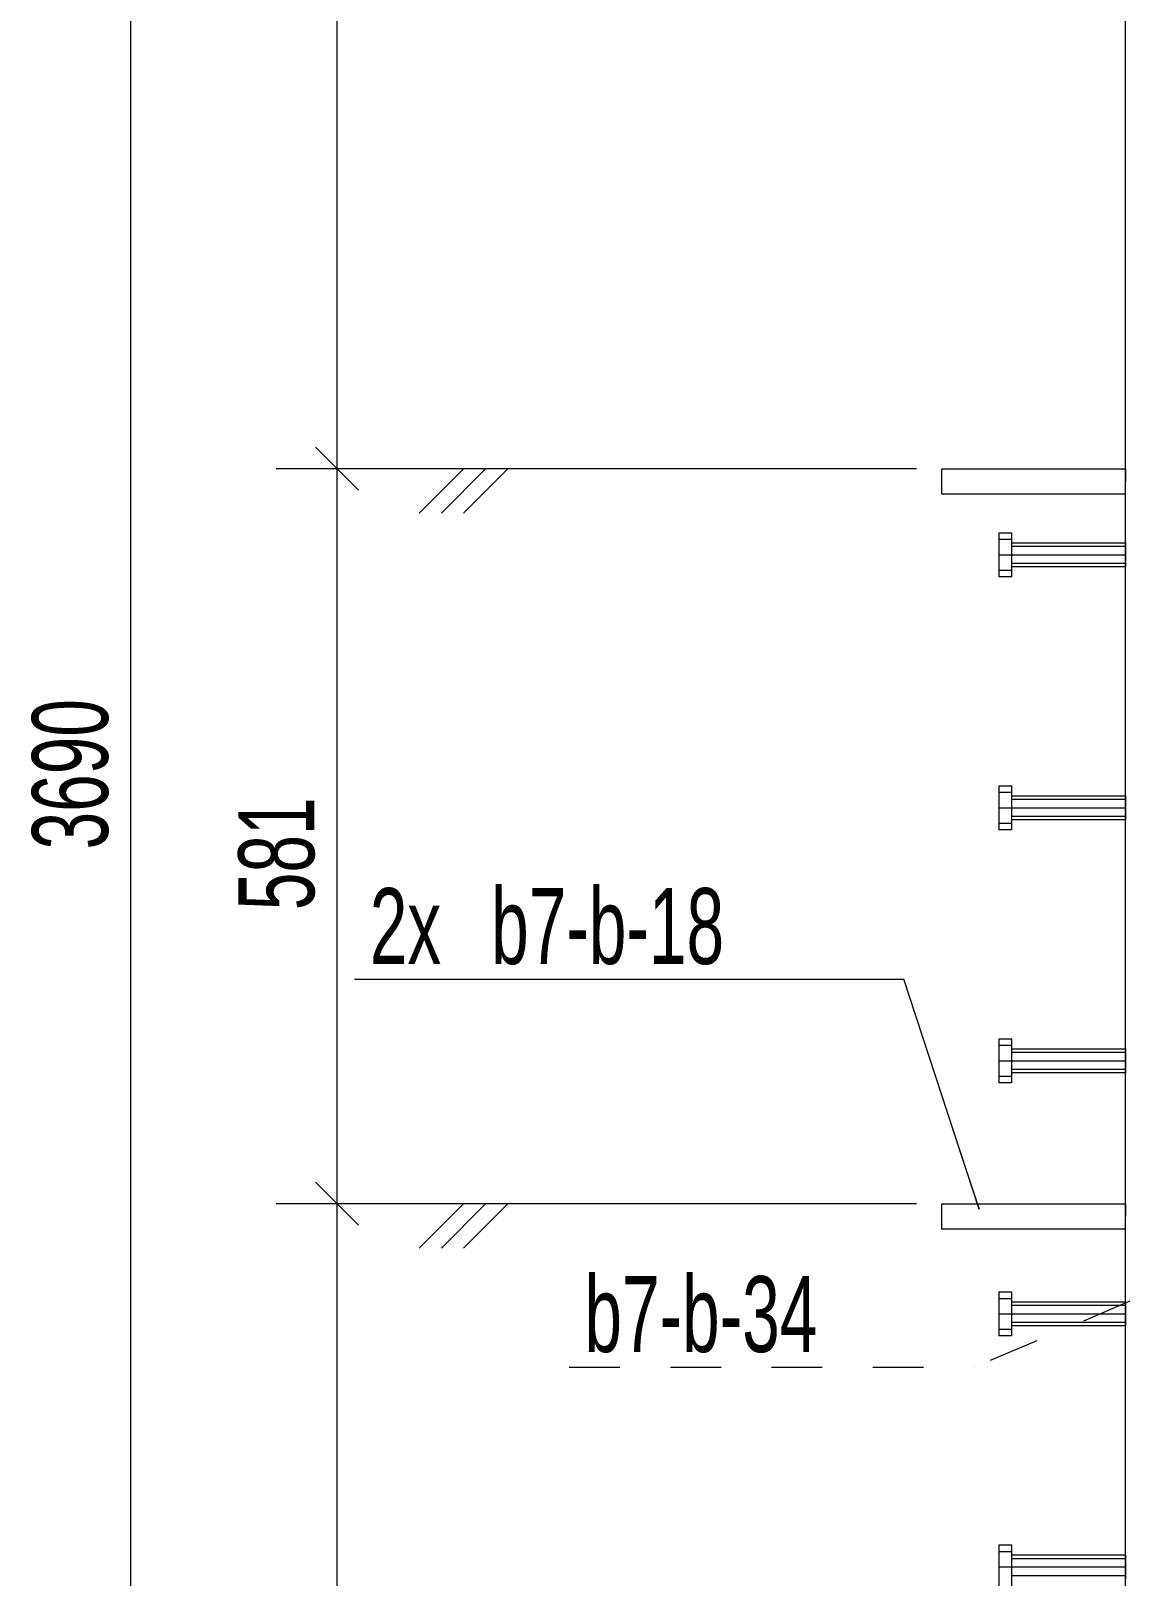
# Model space of a CAD drawing. Header units: millimetres. Extents: x 5 to 599, y 5 to 425.
# Drawn here: x 201.8 to 245.7, y 176.3 to 237.4 of the extents above; entities that cross this region are included whole.
import ezdxf

# ---------------------------------------------------------------- set-up
doc = ezdxf.new("R2010")
doc.units = ezdxf.units.MM
for name, pattern in [('XKITLINE00', [0]), ('XKITLINE02', [4, 2, -2]), ('XKITLINE04', [3, 0.5, -0.5, 0.5, -0.5, 0.5, -0.5])]:
    doc.linetypes.add(name, pattern=pattern)
for name, color, linetype, lineweight in [('Bolt', 7, 'Continuous', 0), ('Part', 2, 'Continuous', 0), ('PartMark', 3, 'Continuous', 0), ('Z-DIMENSIONS', 1, 'Continuous', 0)]:
    doc.layers.add(name, color=color, linetype=linetype, lineweight=lineweight)
doc.styles.add('romsim', font='ARIAL.TTF')

# ---------------------------------------------------------------- blocks, each defined once
blk = doc.blocks.new('*A87')
at = {"layer": 'Bolt', "color": 2, "linetype": 'XKITLINE00', "lineweight": 0}
for p, q in [((240.036848940132, 217.515266667764), (240.036848940132, 215.7834391472962)), ((240.036848940132, 217.515266667764), (240.536848940132, 217.515266667764)), ((240.536848940132, 217.515266667764), (240.536848940132, 215.7834391472962)), ((240.036848940132, 217.2616463993142), (240.536848940132, 217.2616463993142)), ((240.536848940132, 217.1243529075301), (245.036848940132, 217.1243529075301)), ((240.536848940132, 216.9852286285937), (245.036848940132, 216.9852286285937)), ((240.036848940132, 216.6493529075301), (245.036848940132, 216.6493529075301)), ((240.536848940132, 216.3134771864665), (245.036848940132, 216.3134771864665)), ((240.036848940132, 216.0370594157459), (240.536848940132, 216.0370594157459)), ((240.536848940132, 215.7834391472962), (240.036848940132, 215.7834391472962)), ((245.036848940132, 216.1743529075301), (240.536848940132, 216.1743529075301)), ((240.036848940132, 207.515266667764), (240.036848940132, 205.7834391472962)), ((240.036848940132, 207.515266667764), (240.536848940132, 207.515266667764)), ((240.036848940132, 207.2616463993142), (240.536848940132, 207.2616463993142)), ((240.536848940132, 207.515266667764), (240.536848940132, 205.7834391472962)), ((240.536848940132, 207.1243529075301), (245.036848940132, 207.1243529075301)), ((240.036848940132, 206.6493529075301), (245.036848940132, 206.6493529075301)), ((240.536848940132, 206.9852286285937), (245.036848940132, 206.9852286285937)), ((240.036848940132, 206.0370594157459), (240.536848940132, 206.0370594157459)), ((240.536848940132, 206.3134771864665), (245.036848940132, 206.3134771864665)), ((245.036848940132, 206.1743529075301), (240.536848940132, 206.1743529075301)), ((240.536848940132, 205.7834391472962), (240.036848940132, 205.7834391472962)), ((240.036848940132, 197.515266667764), (240.036848940132, 195.7834391472962)), ((240.036848940132, 197.515266667764), (240.536848940132, 197.515266667764)), ((240.036848940132, 197.2616463993142), (240.536848940132, 197.2616463993142)), ((240.536848940132, 197.515266667764), (240.536848940132, 195.7834391472962)), ((240.036848940132, 196.6493529075301), (245.036848940132, 196.6493529075301)), ((240.536848940132, 197.1243529075301), (245.036848940132, 197.1243529075301)), ((240.536848940132, 196.9852286285937), (245.036848940132, 196.9852286285937)), ((240.036848940132, 196.0370594157459), (240.536848940132, 196.0370594157459)), ((240.536848940132, 196.3134771864665), (245.036848940132, 196.3134771864665)), ((245.036848940132, 196.1743529075301), (240.536848940132, 196.1743529075301)), ((240.536848940132, 195.7834391472962), (240.036848940132, 195.7834391472962)), ((240.036848940132, 187.515266667764), (240.036848940132, 185.7834391472962)), ((240.036848940132, 187.515266667764), (240.536848940132, 187.515266667764)), ((240.536848940132, 187.515266667764), (240.536848940132, 185.7834391472962)), ((240.036848940132, 187.2616463993142), (240.536848940132, 187.2616463993142)), ((240.536848940132, 187.1243529075301), (245.036848940132, 187.1243529075301)), ((240.536848940132, 186.9852286285937), (245.036848940132, 186.9852286285937)), ((240.036848940132, 186.6493529075301), (245.036848940132, 186.6493529075301)), ((240.536848940132, 186.3134771864665), (245.036848940132, 186.3134771864665)), ((240.036848940132, 186.0370594157459), (240.536848940132, 186.0370594157459)), ((240.536848940132, 185.7834391472962), (240.036848940132, 185.7834391472962)), ((245.036848940132, 186.1743529075301), (240.536848940132, 186.1743529075301)), ((240.036848940132, 177.515266667764), (240.036848940132, 175.7834391472962)), ((240.036848940132, 177.515266667764), (240.536848940132, 177.515266667764)), ((240.036848940132, 177.2616463993142), (240.536848940132, 177.2616463993142)), ((240.536848940132, 177.515266667764), (240.536848940132, 175.7834391472962)), ((240.536848940132, 177.1243529075301), (245.036848940132, 177.1243529075301)), ((240.036848940132, 176.6493529075301), (245.036848940132, 176.6493529075301)), ((240.536848940132, 176.9852286285937), (245.036848940132, 176.9852286285937)), ((240.536848940132, 176.3134771864665), (245.036848940132, 176.3134771864665))]:
    blk.add_line(p, q, dxfattribs=at)
at = {"layer": 'Bolt', "color": 2, "linetype": 'XKITLINE02', "lineweight": 0}
for p, q in [((245.036848940132, 217.1243529075301), (245.036848940132, 216.1743529075301)), ((245.036848940132, 207.1243529075301), (245.036848940132, 206.1743529075301)), ((245.036848940132, 197.1243529075301), (245.036848940132, 196.1743529075301)), ((245.036848940132, 187.1243529075301), (245.036848940132, 186.1743529075301)), ((245.036848940132, 177.1243529075301), (245.036848940132, 176.1743529075301))]:
    blk.add_line(p, q, dxfattribs=at)
blk = doc.blocks.new('*A107')
at = {"layer": 'Part', "color": 4, "linetype": 'XKITLINE00', "lineweight": 0}
blk.add_line((245.036848940132, 118.6493529075301), (245.036848940132, 301.1493529075301), dxfattribs=at)
blk = doc.blocks.new('*A108')
at = {"layer": 'Part', "color": 4, "linetype": 'XKITLINE00', "lineweight": 0}
for p, q in [((237.786848940132, 190.9993529075301), (245.036848940132, 190.9993529075301)), ((237.786848940132, 189.9993529075301), (237.786848940132, 190.9993529075301)), ((245.036848940132, 189.9993529075301), (237.786848940132, 189.9993529075301))]:
    blk.add_line(p, q, dxfattribs=at)
at = {"layer": 'Part', "color": 7, "linetype": 'XKITLINE04', "lineweight": 0}
blk.add_line((245.036848940132, 190.9993529075301), (245.036848940132, 189.9993529075301), dxfattribs=at)
blk = doc.blocks.new('*A109')
at = {"layer": 'Part', "color": 4, "linetype": 'XKITLINE00', "lineweight": 0}
for p, q in [((237.786848940132, 220.0493529075301), (245.036848940132, 220.0493529075301)), ((237.786848940132, 219.0493529075301), (237.786848940132, 220.0493529075301)), ((245.036848940132, 219.0493529075301), (237.786848940132, 219.0493529075301))]:
    blk.add_line(p, q, dxfattribs=at)
at = {"layer": 'Part', "color": 7, "linetype": 'XKITLINE04', "lineweight": 0}
blk.add_line((245.036848940132, 220.0493529075301), (245.036848940132, 219.0493529075301), dxfattribs=at)
blk = doc.blocks.new('*A283')
at = {"layer": 'Z-DIMENSIONS', "color": 3, "linetype": 'XKITLINE00', "lineweight": 0}
for p, q in [((213.0276663880317, 220.8978810449539), (214.7247226628794, 219.2008247701062)), ((236.786848940132, 220.0493529075301), (211.4761945254555, 220.0493529075301)), ((213.8761945254555, 190.9993529075301), (213.8761945254555, 220.0493529075301)), ((213.0276663880317, 191.8478810449539), (214.7247226628794, 190.1508247701062)), ((236.786848940132, 190.9993529075301), (211.4761945254555, 190.9993529075301))]:
    blk.add_line(p, q, dxfattribs=at)
at = {"layer": 'Z-DIMENSIONS', "color": 7, "linetype": 'XKITLINE00', "lineweight": 0}
for p, q in [((218.8761945254555, 220.0493529075301), (217.1261945254555, 218.2993529075301)), ((220.6261945254555, 220.0493529075301), (217.1261945254555, 220.0493529075301)), ((219.7511945254555, 220.0493529075301), (218.0011945254555, 218.2993529075301)), ((220.6261945254555, 220.0493529075301), (218.8761945254555, 218.2993529075301)), ((218.8761945254555, 190.9993529075301), (217.1261945254555, 189.2493529075301)), ((220.6261945254555, 190.9993529075301), (217.1261945254555, 190.9993529075301)), ((219.7511945254555, 190.9993529075301), (218.0011945254555, 189.2493529075301)), ((220.6261945254555, 190.9993529075301), (218.8761945254555, 189.2493529075301))]:
    blk.add_line(p, q, dxfattribs=at)
at = {"layer": 'Z-DIMENSIONS', "color": 7}
for p in [(213.8761945254555, 220.0493529075301), (213.8761945254555, 190.9993529075301)]:
    blk.add_point(p, dxfattribs=at)
at = {"layer": 'Z-DIMENSIONS', "color": 7, "style": 'romsim', "width": 0.6375}
blk.add_text('581', height=3, rotation=90.00021045914971, dxfattribs=at).set_placement((212.9761945254555, 202.6022666984713))
blk = doc.blocks.new('*A284')
at = {"layer": 'Z-DIMENSIONS', "color": 3, "linetype": 'XKITLINE00', "lineweight": 0}
blk.add_line((205.7217140577071, 116.6493529075301), (205.7217140577071, 301.1493529075301), dxfattribs=at)
at = {"layer": 'Z-DIMENSIONS', "color": 7, "style": 'romsim', "width": 0.6375}
blk.add_text('3690', height=3, rotation=90.00021045914971, dxfattribs=at).set_placement((204.8217140577071, 205.003234966985))
blk = doc.blocks.new('*A288')
at = {"layer": 'Z-DIMENSIONS', "color": 3, "linetype": 'XKITLINE00', "lineweight": 0}
for p, q in [((213.0276663880317, 191.8478810449539), (214.7247226628794, 190.1508247701062)), ((236.786848940132, 190.9993529075301), (211.4761945254555, 190.9993529075301)), ((213.8761945254555, 116.6493529075301), (213.8761945254555, 190.9993529075301))]:
    blk.add_line(p, q, dxfattribs=at)
at = {"layer": 'Z-DIMENSIONS', "color": 7, "linetype": 'XKITLINE00', "lineweight": 0}
for p, q in [((218.8761945254555, 190.9993529075301), (217.1261945254555, 189.2493529075301)), ((220.6261945254555, 190.9993529075301), (217.1261945254555, 190.9993529075301)), ((219.7511945254555, 190.9993529075301), (218.0011945254555, 189.2493529075301)), ((220.6261945254555, 190.9993529075301), (218.8761945254555, 189.2493529075301))]:
    blk.add_line(p, q, dxfattribs=at)
at = {"layer": 'Z-DIMENSIONS', "color": 7}
blk.add_point((213.8761945254555, 190.9993529075301), dxfattribs=at)
blk = doc.blocks.new('*A291')
at = {"layer": 'PartMark', "color": 7, "linetype": 'XKITLINE02', "lineweight": 0}
for p in [(252.5842843744095, 190.2624770067608), (223.0550592405136, 184.5392770067608)]:
    blk.add_line(p, (239.0602843744095, 184.5392770067608), dxfattribs=at)
at = {"layer": 'PartMark', "color": 7, "linetype": 'XKITLINE00', "lineweight": 0}
blk.add_line((250.2819583617933, 189.2881593318565), (252.5842843744095, 190.2624770067608), dxfattribs=at)
at = {"layer": 'PartMark', "color": 7, "style": 'romsim', "width": 0.6375}
blk.add_text('b7-b-34', height=3, dxfattribs=at).set_placement((223.6550592405136, 185.1392770067608))
blk = doc.blocks.new('*A292')
at = {"layer": 'PartMark', "color": 7, "linetype": 'XKITLINE00', "lineweight": 0}
for p, q in [((214.5728890357226, 199.8743360739556), (236.2742343900412, 199.8743360739556)), ((239.251548940132, 190.7846529075301), (236.2742343900412, 199.8743360739556)), ((238.473358936774, 193.1604517876278), (239.251548940132, 190.7846529075301))]:
    blk.add_line(p, q, dxfattribs=at)
at = {"layer": 'PartMark', "color": 7, "style": 'romsim', "width": 0.6375}
for s, p in [('2x', (215.1728890357226, 200.4743360739556)), ('b7-b-18', (219.9690092561453, 200.4743360739556))]:
    blk.add_text(s, height=3, dxfattribs=at).set_placement(p)
blk = doc.blocks.new('*A293')
at = {"layer": 'Z-DIMENSIONS', "color": 3, "linetype": 'XKITLINE00', "lineweight": 0}
for p, q in [((213.8761945254555, 220.0493529075301), (213.8761945254555, 301.1493529075301)), ((213.0276663880317, 220.8978810449539), (214.7247226628794, 219.2008247701062)), ((236.786848940132, 220.0493529075301), (211.4761945254555, 220.0493529075301))]:
    blk.add_line(p, q, dxfattribs=at)
at = {"layer": 'Z-DIMENSIONS', "color": 7, "linetype": 'XKITLINE00', "lineweight": 0}
for p, q in [((218.8761945254555, 220.0493529075301), (217.1261945254555, 218.2993529075301)), ((220.6261945254555, 220.0493529075301), (217.1261945254555, 220.0493529075301)), ((219.7511945254555, 220.0493529075301), (218.0011945254555, 218.2993529075301)), ((220.6261945254555, 220.0493529075301), (218.8761945254555, 218.2993529075301))]:
    blk.add_line(p, q, dxfattribs=at)
at = {"layer": 'Z-DIMENSIONS', "color": 7}
blk.add_point((213.8761945254555, 220.0493529075301), dxfattribs=at)

msp = doc.modelspace()

# ---------------------------------------------------------------- block references
at = {"lineweight": 0}
for name in ['*A107', '*A109', '*A87', '*A108']:
    msp.add_blockref(name, (0, 0), dxfattribs=at)
at = {"layer": 'PartMark', "lineweight": 0}
for name in ['*A292', '*A291']:
    msp.add_blockref(name, (0, 0), dxfattribs=at)
at = {"layer": 'Z-DIMENSIONS', "lineweight": 0}
for name in ['*A284', '*A293', '*A283', '*A288']:
    msp.add_blockref(name, (0, 0), dxfattribs=at)

doc.saveas('drawing.dxf')
